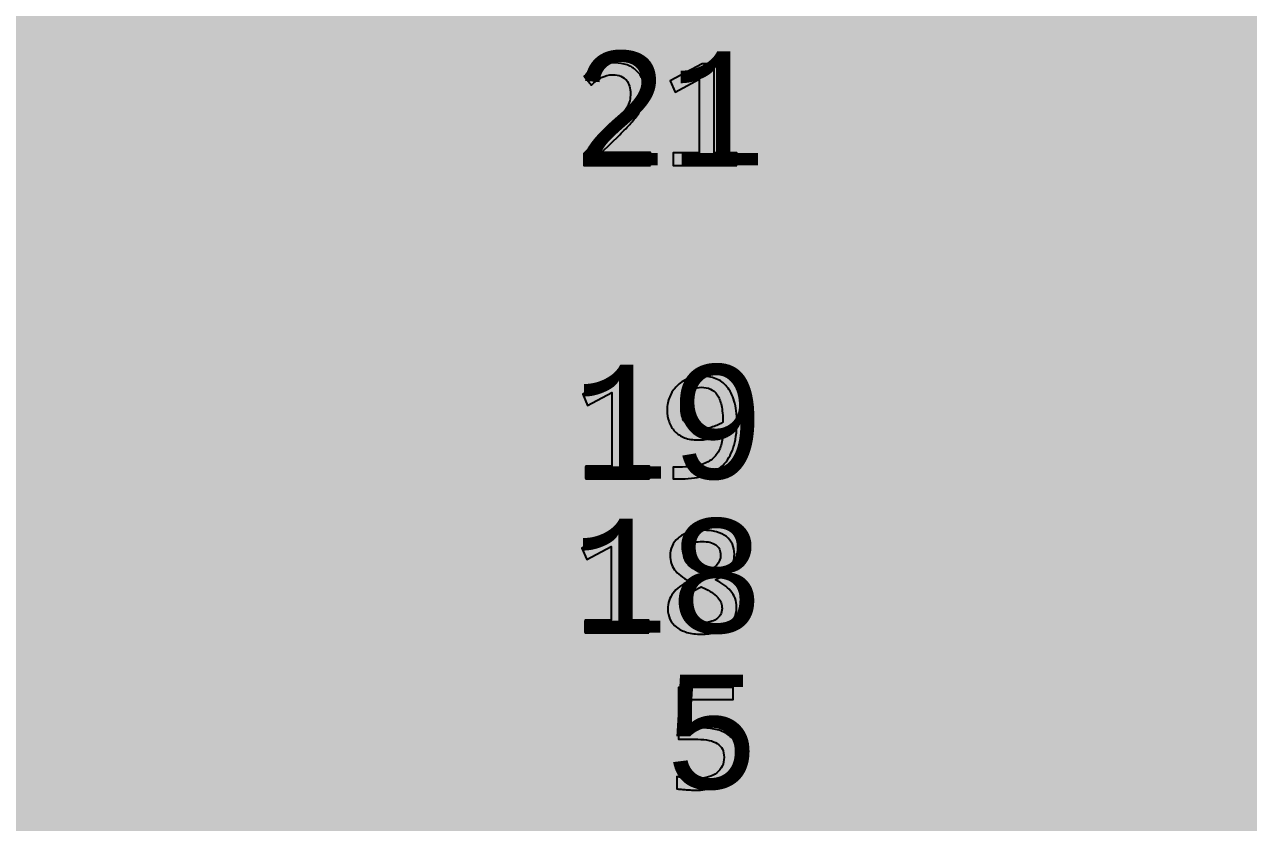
# Model space of a CAD drawing. Extents: x -322 to -166, y -2 to 94.
# Drawn here: x -284.63 to -264.79, y 23.54 to 36.48 of the extents above; entities that cross this region are included whole.
import ezdxf

# ---------------------------------------------------------------- set-up
doc = ezdxf.new("R2010")
doc.units = 0
doc.header["$MEASUREMENT"] = 0
doc.layers.add('MASK', color=7, linetype='CONTINUOUS')
doc.styles.add('0', font='consola.ttf', dxfattribs={"height": 1})

msp = doc.modelspace()

# ---------------------------------------------------------------- hatches: boundary and pattern name
at = {"layer": 'MASK'}
h = msp.add_hatch(color=18, dxfattribs=at)
edge = h.paths.add_edge_path()
edge.add_spline(control_points=[(-279.9318, -1.4633), (-279.9318, -1.4633), (-250.5297, -1.4633), (-250.5297, -1.4633), (-249.7335, -1.4628), (-248.9702, -1.146), (-248.4076, -0.5827), (-247.845, -0.0194), (-247.5292, 0.7405), (-247.5297, 1.5367), (-247.5297, 1.5367), (-247.5297, 90.5367), (-247.5297, 90.5367), (-247.5302, 91.3329), (-247.847, 92.0962), (-248.4103, 92.6588), (-248.9736, 93.2214), (-249.7335, 93.5372), (-250.5297, 93.5367), (-250.5297, 93.5367), (-318.7297, 93.5367), (-318.7297, 93.5367), (-319.5259, 93.5362), (-320.2892, 93.2194), (-320.8518, 92.6561), (-321.4144, 92.0928), (-321.7302, 91.3329), (-321.7297, 90.5367), (-321.7297, 90.5367), (-321.7297, 1.5367), (-321.7297, 1.5367), (-321.7292, 0.7405), (-321.4124, -0.0228), (-320.8491, -0.5854), (-320.2858, -1.148), (-319.5259, -1.4638), (-318.7297, -1.4633), (-318.7297, -1.4633), (-279.9318, -1.4633), (-279.9318, -1.4633)], knot_values=[0, 0, 0, 0, 0.0769231, 0.0769231, 0.0769231, 0.1538462, 0.1538462, 0.1538462, 0.2307692, 0.2307692, 0.2307692, 0.3076923, 0.3076923, 0.3076923, 0.3846154, 0.3846154, 0.3846154, 0.4615385, 0.4615385, 0.4615385, 0.5384615, 0.5384615, 0.5384615, 0.6153846, 0.6153846, 0.6153846, 0.6923077, 0.6923077, 0.6923077, 0.7692308, 0.7692308, 0.7692308, 0.8461538, 0.8461538, 0.8461538, 0.9230769, 0.9230769, 0.9230769, 1, 1, 1, 1], degree=3, periodic=1)
h = msp.add_hatch(color=18, dxfattribs=at)
edge = h.paths.add_edge_path()
edge.add_spline(control_points=[(-274.4815, 34.1905), (-274.4815, 34.1905), (-275.5606, 34.1905), (-275.5606, 34.1905), (-275.5606, 34.1905), (-275.5606, 34.3862), (-275.5606, 34.3862), (-275.5606, 34.3862), (-275.1371, 34.8076), (-275.1371, 34.8076), (-275.0677, 34.8765), (-275.0116, 34.9356), (-274.9679, 34.9857), (-274.9247, 35.0363), (-274.8908, 35.0821), (-274.8664, 35.1232), (-274.8425, 35.1647), (-274.8262, 35.2037), (-274.8176, 35.2405), (-274.8095, 35.2774), (-274.8052, 35.3172), (-274.8052, 35.36), (-274.8052, 35.4003), (-274.8108, 35.4384), (-274.8215, 35.4748), (-274.8326, 35.5112), (-274.8493, 35.5433), (-274.8716, 35.5711), (-274.8943, 35.5985), (-274.9234, 35.6204), (-274.9594, 35.6362), (-274.9953, 35.6521), (-275.0386, 35.6602), (-275.0887, 35.6602), (-275.1581, 35.6602), (-275.2214, 35.6448), (-275.2784, 35.6135), (-275.3349, 35.5827), (-275.3872, 35.5424), (-275.4351, 35.4932), (-275.4351, 35.4932), (-275.5555, 35.6375), (-275.5555, 35.6375), (-275.4934, 35.7026), (-275.4223, 35.7548), (-275.3413, 35.7938), (-275.2608, 35.8332), (-275.1666, 35.8529), (-275.0596, 35.8529), (-274.9868, 35.8529), (-274.9204, 35.8422), (-274.8609, 35.8204), (-274.8009, 35.7985), (-274.7491, 35.7673), (-274.7054, 35.7261), (-274.6622, 35.685), (-274.6283, 35.6349), (-274.6048, 35.5754), (-274.5808, 35.5163), (-274.5688, 35.4495), (-274.5688, 35.375), (-274.5688, 35.312), (-274.5774, 35.2538), (-274.5941, 35.2003), (-274.6108, 35.1467), (-274.636, 35.0936), (-274.6699, 35.0405), (-274.7037, 34.9874), (-274.7465, 34.9322), (-274.7979, 34.8752), (-274.8493, 34.8187), (-274.9101, 34.7562), (-274.9803, 34.6885), (-274.9803, 34.6885), (-275.278, 34.3986), (-275.278, 34.3986), (-275.278, 34.3986), (-274.4815, 34.3986), (-274.4815, 34.3986), (-274.4815, 34.3986), (-274.4815, 34.1905), (-274.4815, 34.1905)], knot_values=[0, 0, 0, 0, 0.037037, 0.037037, 0.037037, 0.0740741, 0.0740741, 0.0740741, 0.1111111, 0.1111111, 0.1111111, 0.1481481, 0.1481481, 0.1481481, 0.1851852, 0.1851852, 0.1851852, 0.2222222, 0.2222222, 0.2222222, 0.2592593, 0.2592593, 0.2592593, 0.2962963, 0.2962963, 0.2962963, 0.3333333, 0.3333333, 0.3333333, 0.3703704, 0.3703704, 0.3703704, 0.4074074, 0.4074074, 0.4074074, 0.4444444, 0.4444444, 0.4444444, 0.4814815, 0.4814815, 0.4814815, 0.5185185, 0.5185185, 0.5185185, 0.5555556, 0.5555556, 0.5555556, 0.5925926, 0.5925926, 0.5925926, 0.6296296, 0.6296296, 0.6296296, 0.6666667, 0.6666667, 0.6666667, 0.7037037, 0.7037037, 0.7037037, 0.7407407, 0.7407407, 0.7407407, 0.7777778, 0.7777778, 0.7777778, 0.8148148, 0.8148148, 0.8148148, 0.8518519, 0.8518519, 0.8518519, 0.8888889, 0.8888889, 0.8888889, 0.9259259, 0.9259259, 0.9259259, 0.962963, 0.962963, 0.962963, 1, 1, 1, 1], degree=3, periodic=1)
h = msp.add_hatch(color=18, dxfattribs=at)
edge = h.paths.add_edge_path()
edge.add_spline(control_points=[(-273.0816, 34.1905), (-273.0816, 34.1905), (-274.1119, 34.1905), (-274.1119, 34.1905), (-274.1119, 34.1905), (-274.1119, 34.3935), (-274.1119, 34.3935), (-274.1119, 34.3935), (-273.6906, 34.3935), (-273.6906, 34.3935), (-273.6906, 34.3935), (-273.6906, 35.5908), (-273.6906, 35.5908), (-273.6906, 35.5908), (-274.0832, 35.3776), (-274.0832, 35.3776), (-274.0832, 35.3776), (-274.1633, 35.5626), (-274.1633, 35.5626), (-274.1633, 35.5626), (-273.6417, 35.8375), (-273.6417, 35.8375), (-273.6417, 35.8375), (-273.449, 35.8375), (-273.449, 35.8375), (-273.449, 35.8375), (-273.449, 34.3935), (-273.449, 34.3935), (-273.449, 34.3935), (-273.0816, 34.3935), (-273.0816, 34.3935), (-273.0816, 34.3935), (-273.0816, 34.1905), (-273.0816, 34.1905)], knot_values=[0, 0, 0, 0, 0.0909091, 0.0909091, 0.0909091, 0.1818182, 0.1818182, 0.1818182, 0.2727273, 0.2727273, 0.2727273, 0.3636364, 0.3636364, 0.3636364, 0.4545455, 0.4545455, 0.4545455, 0.5454545, 0.5454545, 0.5454545, 0.6363636, 0.6363636, 0.6363636, 0.7272727, 0.7272727, 0.7272727, 0.8181818, 0.8181818, 0.8181818, 0.9090909, 0.9090909, 0.9090909, 1, 1, 1, 1], degree=3, periodic=1)
h = msp.add_hatch(color=18, dxfattribs=at)
edge = h.paths.add_edge_path()
edge.add_spline(control_points=[(-274.4988, 29.1105), (-274.4988, 29.1105), (-275.5291, 29.1105), (-275.5291, 29.1105), (-275.5291, 29.1105), (-275.5291, 29.3135), (-275.5291, 29.3135), (-275.5291, 29.3135), (-275.1078, 29.3135), (-275.1078, 29.3135), (-275.1078, 29.3135), (-275.1078, 30.5108), (-275.1078, 30.5108), (-275.1078, 30.5108), (-275.5004, 30.2976), (-275.5004, 30.2976), (-275.5004, 30.2976), (-275.5805, 30.4826), (-275.5805, 30.4826), (-275.5805, 30.4826), (-275.0589, 30.7575), (-275.0589, 30.7575), (-275.0589, 30.7575), (-274.8662, 30.7575), (-274.8662, 30.7575), (-274.8662, 30.7575), (-274.8662, 29.3135), (-274.8662, 29.3135), (-274.8662, 29.3135), (-274.4988, 29.3135), (-274.4988, 29.3135), (-274.4988, 29.3135), (-274.4988, 29.1105), (-274.4988, 29.1105)], knot_values=[0, 0, 0, 0, 0.0909091, 0.0909091, 0.0909091, 0.1818182, 0.1818182, 0.1818182, 0.2727273, 0.2727273, 0.2727273, 0.3636364, 0.3636364, 0.3636364, 0.4545455, 0.4545455, 0.4545455, 0.5454545, 0.5454545, 0.5454545, 0.6363636, 0.6363636, 0.6363636, 0.7272727, 0.7272727, 0.7272727, 0.8181818, 0.8181818, 0.8181818, 0.9090909, 0.9090909, 0.9090909, 1, 1, 1, 1], degree=3, periodic=1)
h = msp.add_hatch(color=18, dxfattribs=at)
edge = h.paths.add_edge_path()
edge.add_spline(control_points=[(-273.081, 30.0226), (-273.081, 29.8629), (-273.1002, 29.7254), (-273.1388, 29.6107), (-273.1773, 29.4955), (-273.2343, 29.4008), (-273.3092, 29.3268), (-273.3846, 29.2531), (-273.4779, 29.1983), (-273.5893, 29.1632), (-273.7006, 29.1281), (-273.8291, 29.1105), (-273.9747, 29.1105), (-273.9747, 29.1105), (-274.1113, 29.1105), (-274.1113, 29.1105), (-274.1113, 29.1105), (-274.1113, 29.3006), (-274.1113, 29.3006), (-274.1113, 29.3006), (-273.9597, 29.3006), (-273.9597, 29.3006), (-273.8518, 29.3006), (-273.7584, 29.3113), (-273.6796, 29.3332), (-273.6013, 29.355), (-273.5357, 29.3871), (-273.4835, 29.4295), (-273.4313, 29.4715), (-273.391, 29.5229), (-273.3636, 29.5837), (-273.3358, 29.6445), (-273.3186, 29.7139), (-273.3122, 29.7914), (-273.3122, 29.7914), (-273.3071, 29.8428), (-273.3071, 29.8428), (-273.3597, 29.8119), (-273.4206, 29.7871), (-273.4891, 29.7683), (-273.5576, 29.7494), (-273.6321, 29.74), (-273.7122, 29.74), (-273.7948, 29.74), (-273.8676, 29.752), (-273.9306, 29.7764), (-273.9931, 29.8008), (-274.0453, 29.8346), (-274.0869, 29.8779), (-274.128, 29.9216), (-274.1593, 29.9734), (-274.1802, 30.0329), (-274.2012, 30.0929), (-274.2115, 30.158), (-274.2115, 30.2282), (-274.2115, 30.3044), (-274.1978, 30.3755), (-274.17, 30.4414), (-274.1426, 30.5078), (-274.1036, 30.5652), (-274.0539, 30.614), (-274.0042, 30.6633), (-273.9447, 30.7018), (-273.8753, 30.7301), (-273.806, 30.7588), (-273.7293, 30.7729), (-273.6454, 30.7729), (-273.5644, 30.7729), (-273.4895, 30.7596), (-273.4206, 30.7326), (-273.3512, 30.7061), (-273.2917, 30.6628), (-273.2416, 30.6029), (-273.1914, 30.5429), (-273.1521, 30.4654), (-273.1238, 30.3704), (-273.0951, 30.2749), (-273.081, 30.1588), (-273.081, 30.0226)], knot_values=[0, 0, 0, 0, 0.0384615, 0.0384615, 0.0384615, 0.0769231, 0.0769231, 0.0769231, 0.1153846, 0.1153846, 0.1153846, 0.1538462, 0.1538462, 0.1538462, 0.1923077, 0.1923077, 0.1923077, 0.2307692, 0.2307692, 0.2307692, 0.2692308, 0.2692308, 0.2692308, 0.3076923, 0.3076923, 0.3076923, 0.3461538, 0.3461538, 0.3461538, 0.3846154, 0.3846154, 0.3846154, 0.4230769, 0.4230769, 0.4230769, 0.4615385, 0.4615385, 0.4615385, 0.5, 0.5, 0.5, 0.5384615, 0.5384615, 0.5384615, 0.5769231, 0.5769231, 0.5769231, 0.6153846, 0.6153846, 0.6153846, 0.6538462, 0.6538462, 0.6538462, 0.6923077, 0.6923077, 0.6923077, 0.7307692, 0.7307692, 0.7307692, 0.7692308, 0.7692308, 0.7692308, 0.8076923, 0.8076923, 0.8076923, 0.8461538, 0.8461538, 0.8461538, 0.8846154, 0.8846154, 0.8846154, 0.9230769, 0.9230769, 0.9230769, 0.9615385, 0.9615385, 0.9615385, 1, 1, 1, 1], degree=3, periodic=1)
h = msp.add_hatch(color=18, dxfattribs=at)
edge = h.paths.add_edge_path()
edge.add_spline(control_points=[(-273.6561, 30.593), (-273.7032, 30.593), (-273.7464, 30.5853), (-273.7863, 30.5699), (-273.8261, 30.5545), (-273.8603, 30.5318), (-273.8895, 30.5023), (-273.9182, 30.4723), (-273.9409, 30.4359), (-273.9576, 30.3926), (-273.9743, 30.349), (-273.9828, 30.2993), (-273.9828, 30.2432), (-273.9828, 30.1922), (-273.9768, 30.1468), (-273.9644, 30.1066), (-273.9524, 30.0663), (-273.9336, 30.0325), (-273.9079, 30.0042), (-273.8826, 29.9764), (-273.8496, 29.955), (-273.8094, 29.94), (-273.7691, 29.925), (-273.7216, 29.9173), (-273.6664, 29.9173), (-273.6351, 29.9173), (-273.6034, 29.9203), (-273.57, 29.9263), (-273.537, 29.9319), (-273.5049, 29.94), (-273.4737, 29.9498), (-273.442, 29.9601), (-273.412, 29.9717), (-273.3837, 29.985), (-273.355, 29.9987), (-273.3298, 30.0128), (-273.3071, 30.0278), (-273.3071, 30.1357), (-273.3152, 30.2256), (-273.3311, 30.298), (-273.3469, 30.3699), (-273.37, 30.4282), (-273.4, 30.4723), (-273.43, 30.516), (-273.4668, 30.5472), (-273.5101, 30.5656), (-273.5529, 30.5841), (-273.6017, 30.593), (-273.6561, 30.593)], knot_values=[0, 0, 0, 0, 0.0625, 0.0625, 0.0625, 0.125, 0.125, 0.125, 0.1875, 0.1875, 0.1875, 0.25, 0.25, 0.25, 0.3125, 0.3125, 0.3125, 0.375, 0.375, 0.375, 0.4375, 0.4375, 0.4375, 0.5, 0.5, 0.5, 0.5625, 0.5625, 0.5625, 0.625, 0.625, 0.625, 0.6875, 0.6875, 0.6875, 0.75, 0.75, 0.75, 0.8125, 0.8125, 0.8125, 0.875, 0.875, 0.875, 0.9375, 0.9375, 0.9375, 1, 1, 1, 1], degree=3, periodic=1)
h = msp.add_hatch(color=18, dxfattribs=at)
edge = h.paths.add_edge_path()
edge.add_spline(control_points=[(-274.5104, 26.6133), (-274.5104, 26.6133), (-275.5407, 26.6133), (-275.5407, 26.6133), (-275.5407, 26.6133), (-275.5407, 26.8163), (-275.5407, 26.8163), (-275.5407, 26.8163), (-275.1194, 26.8163), (-275.1194, 26.8163), (-275.1194, 26.8163), (-275.1194, 28.0136), (-275.1194, 28.0136), (-275.1194, 28.0136), (-275.512, 27.8004), (-275.512, 27.8004), (-275.512, 27.8004), (-275.5921, 27.9854), (-275.5921, 27.9854), (-275.5921, 27.9854), (-275.0705, 28.2603), (-275.0705, 28.2603), (-275.0705, 28.2603), (-274.8778, 28.2603), (-274.8778, 28.2603), (-274.8778, 28.2603), (-274.8778, 26.8163), (-274.8778, 26.8163), (-274.8778, 26.8163), (-274.5104, 26.8163), (-274.5104, 26.8163), (-274.5104, 26.8163), (-274.5104, 26.6133), (-274.5104, 26.6133)], knot_values=[0, 0, 0, 0, 0.0909091, 0.0909091, 0.0909091, 0.1818182, 0.1818182, 0.1818182, 0.2727273, 0.2727273, 0.2727273, 0.3636364, 0.3636364, 0.3636364, 0.4545455, 0.4545455, 0.4545455, 0.5454545, 0.5454545, 0.5454545, 0.6363636, 0.6363636, 0.6363636, 0.7272727, 0.7272727, 0.7272727, 0.8181818, 0.8181818, 0.8181818, 0.9090909, 0.9090909, 0.9090909, 1, 1, 1, 1], degree=3, periodic=1)
h = msp.add_hatch(color=18, dxfattribs=at)
edge = h.paths.add_edge_path()
edge.add_spline(control_points=[(-273.0849, 27.0244), (-273.0849, 26.955), (-273.099, 26.8934), (-273.1277, 26.8394), (-273.1559, 26.7854), (-273.1958, 26.7401), (-273.2467, 26.7032), (-273.2977, 26.6664), (-273.3581, 26.6381), (-273.4274, 26.6189), (-273.4968, 26.5996), (-273.5718, 26.5902), (-273.6531, 26.5902), (-273.7426, 26.5902), (-273.8214, 26.6), (-273.8895, 26.6202), (-273.9576, 26.6403), (-274.0145, 26.6685), (-274.0608, 26.7045), (-274.1066, 26.7405), (-274.1413, 26.7829), (-274.1649, 26.8326), (-274.1884, 26.8818), (-274.2, 26.9362), (-274.2, 26.9957), (-274.2, 27.0959), (-274.1717, 27.1824), (-274.1156, 27.2552), (-274.0595, 27.328), (-273.973, 27.3944), (-273.8557, 27.4535), (-273.9627, 27.5079), (-274.0407, 27.5687), (-274.0899, 27.6351), (-274.1392, 27.7014), (-274.164, 27.7781), (-274.164, 27.8642), (-274.164, 27.9168), (-274.1533, 27.9678), (-274.1315, 28.017), (-274.1096, 28.0667), (-274.0771, 28.1104), (-274.033, 28.1489), (-273.9893, 28.1875), (-273.934, 28.2183), (-273.8681, 28.241), (-273.8021, 28.2641), (-273.7242, 28.2757), (-273.6347, 28.2757), (-273.5503, 28.2757), (-273.4763, 28.2667), (-273.4125, 28.2487), (-273.3482, 28.2307), (-273.2947, 28.205), (-273.251, 28.1716), (-273.2078, 28.1382), (-273.1752, 28.0976), (-273.1534, 28.05), (-273.1315, 28.0021), (-273.1208, 27.949), (-273.1208, 27.8903), (-273.1208, 27.7952), (-273.1474, 27.7139), (-273.2005, 27.6471), (-273.2536, 27.5803), (-273.3289, 27.5216), (-273.4266, 27.4715), (-273.3782, 27.4471), (-273.3332, 27.4201), (-273.2917, 27.391), (-273.2497, 27.3619), (-273.2133, 27.3289), (-273.1825, 27.2929), (-273.1517, 27.2569), (-273.1277, 27.2171), (-273.1105, 27.1726), (-273.0934, 27.128), (-273.0849, 27.0788), (-273.0849, 27.0244)], knot_values=[0, 0, 0, 0, 0.0384615, 0.0384615, 0.0384615, 0.0769231, 0.0769231, 0.0769231, 0.1153846, 0.1153846, 0.1153846, 0.1538462, 0.1538462, 0.1538462, 0.1923077, 0.1923077, 0.1923077, 0.2307692, 0.2307692, 0.2307692, 0.2692308, 0.2692308, 0.2692308, 0.3076923, 0.3076923, 0.3076923, 0.3461538, 0.3461538, 0.3461538, 0.3846154, 0.3846154, 0.3846154, 0.4230769, 0.4230769, 0.4230769, 0.4615385, 0.4615385, 0.4615385, 0.5, 0.5, 0.5, 0.5384615, 0.5384615, 0.5384615, 0.5769231, 0.5769231, 0.5769231, 0.6153846, 0.6153846, 0.6153846, 0.6538462, 0.6538462, 0.6538462, 0.6923077, 0.6923077, 0.6923077, 0.7307692, 0.7307692, 0.7307692, 0.7692308, 0.7692308, 0.7692308, 0.8076923, 0.8076923, 0.8076923, 0.8461538, 0.8461538, 0.8461538, 0.8846154, 0.8846154, 0.8846154, 0.9230769, 0.9230769, 0.9230769, 0.9615385, 0.9615385, 0.9615385, 1, 1, 1, 1], degree=3, periodic=1)
h = msp.add_hatch(color=18, dxfattribs=at)
edge = h.paths.add_edge_path()
edge.add_spline(control_points=[(-273.3444, 27.8736), (-273.3444, 27.9477), (-273.3705, 28.0029), (-273.4227, 28.0389), (-273.475, 28.0753), (-273.5486, 28.0933), (-273.6428, 28.0933), (-273.7366, 28.0933), (-273.8099, 28.0753), (-273.8621, 28.0397), (-273.9143, 28.0038), (-273.9405, 27.9502), (-273.9405, 27.8783), (-273.9405, 27.8458), (-273.934, 27.8154), (-273.9216, 27.7879), (-273.9092, 27.7601), (-273.8895, 27.7344), (-273.8634, 27.71), (-273.8368, 27.6856), (-273.8043, 27.6616), (-273.7649, 27.6381), (-273.7255, 27.6149), (-273.6788, 27.591), (-273.6244, 27.5665), (-273.5298, 27.6111), (-273.4596, 27.6573), (-273.4133, 27.7053), (-273.3675, 27.7537), (-273.3444, 27.8098), (-273.3444, 27.8736)], knot_values=[0, 0, 0, 0, 0.1, 0.1, 0.1, 0.2, 0.2, 0.2, 0.3, 0.3, 0.3, 0.4, 0.4, 0.4, 0.5, 0.5, 0.5, 0.6, 0.6, 0.6, 0.7, 0.7, 0.7, 0.8, 0.8, 0.8, 0.9, 0.9, 0.9, 1, 1, 1, 1], degree=3, periodic=1)
h = msp.add_hatch(color=18, dxfattribs=at)
edge = h.paths.add_edge_path()
edge.add_spline(control_points=[(-273.3212, 27.0086), (-273.3212, 27.0394), (-273.3264, 27.0698), (-273.3362, 27.0989), (-273.3465, 27.128), (-273.3645, 27.1572), (-273.3902, 27.1854), (-273.4163, 27.2137), (-273.451, 27.2424), (-273.4942, 27.2706), (-273.5379, 27.2989), (-273.5932, 27.3284), (-273.66, 27.3584), (-273.7169, 27.331), (-273.7649, 27.3036), (-273.8034, 27.2762), (-273.8424, 27.2492), (-273.8741, 27.2214), (-273.8976, 27.1936), (-273.9216, 27.1657), (-273.9383, 27.1366), (-273.9486, 27.1066), (-273.9585, 27.0762), (-273.9636, 27.0445), (-273.9636, 27.0111), (-273.9636, 26.9734), (-273.9555, 26.94), (-273.9392, 26.9114), (-273.9229, 26.8827), (-273.9006, 26.8582), (-273.8719, 26.8381), (-273.8437, 26.818), (-273.8099, 26.803), (-273.7705, 26.7927), (-273.7311, 26.7829), (-273.6882, 26.7777), (-273.6424, 26.7777), (-273.5979, 26.7777), (-273.5563, 26.7825), (-273.5169, 26.7914), (-273.4775, 26.8009), (-273.4437, 26.8146), (-273.4146, 26.8334), (-273.3859, 26.8523), (-273.3632, 26.8762), (-273.3465, 26.9049), (-273.3298, 26.934), (-273.3212, 26.9683), (-273.3212, 27.0086)], knot_values=[0, 0, 0, 0, 0.0625, 0.0625, 0.0625, 0.125, 0.125, 0.125, 0.1875, 0.1875, 0.1875, 0.25, 0.25, 0.25, 0.3125, 0.3125, 0.3125, 0.375, 0.375, 0.375, 0.4375, 0.4375, 0.4375, 0.5, 0.5, 0.5, 0.5625, 0.5625, 0.5625, 0.625, 0.625, 0.625, 0.6875, 0.6875, 0.6875, 0.75, 0.75, 0.75, 0.8125, 0.8125, 0.8125, 0.875, 0.875, 0.875, 0.9375, 0.9375, 0.9375, 1, 1, 1, 1], degree=3, periodic=1)
h = msp.add_hatch(color=18, dxfattribs=at)
edge = h.paths.add_edge_path()
edge.add_spline(control_points=[(-273.0542, 24.6092), (-273.0542, 24.5278), (-273.0717, 24.4537), (-273.1068, 24.3869), (-273.142, 24.3197), (-273.1903, 24.2623), (-273.2516, 24.2139), (-273.3132, 24.166), (-273.3856, 24.1283), (-273.4691, 24.1017), (-273.5531, 24.0748), (-273.643, 24.0615), (-273.7402, 24.0615), (-273.7646, 24.0615), (-273.7907, 24.0623), (-273.8186, 24.0636), (-273.8464, 24.0649), (-273.8742, 24.0666), (-273.9021, 24.0688), (-273.9295, 24.0709), (-273.9565, 24.073), (-273.983, 24.0756), (-274.0091, 24.0782), (-274.0327, 24.0812), (-274.0537, 24.0846), (-274.0537, 24.0846), (-274.0537, 24.2824), (-274.0537, 24.2824), (-274.0083, 24.2717), (-273.9569, 24.264), (-273.8986, 24.2589), (-273.8404, 24.2542), (-273.7817, 24.2516), (-273.7222, 24.2516), (-273.6554, 24.2516), (-273.595, 24.2597), (-273.5415, 24.2756), (-273.488, 24.2914), (-273.4426, 24.3141), (-273.4049, 24.3437), (-273.3672, 24.3737), (-273.3381, 24.4096), (-273.318, 24.4516), (-273.2978, 24.494), (-273.288, 24.5415), (-273.288, 24.5942), (-273.288, 24.6961), (-273.3248, 24.7702), (-273.398, 24.8165), (-273.4713, 24.8631), (-273.5766, 24.8863), (-273.7136, 24.8863), (-273.7136, 24.8863), (-274.0254, 24.8863), (-274.0254, 24.8863), (-274.0254, 24.8863), (-274.0254, 25.7239), (-274.0254, 25.7239), (-274.0254, 25.7239), (-273.1415, 25.7239), (-273.1415, 25.7239), (-273.1415, 25.7239), (-273.1415, 25.5337), (-273.1415, 25.5337), (-273.1415, 25.5337), (-273.8198, 25.5337), (-273.8198, 25.5337), (-273.8198, 25.5337), (-273.8198, 25.0738), (-273.8198, 25.0738), (-273.8198, 25.0738), (-273.6768, 25.0738), (-273.6768, 25.0738), (-273.598, 25.0738), (-273.5214, 25.0665), (-273.4469, 25.0524), (-273.3723, 25.0383), (-273.3064, 25.0134), (-273.2482, 24.9779), (-273.1899, 24.9424), (-273.1432, 24.8944), (-273.1077, 24.8344), (-273.0722, 24.7745), (-273.0542, 24.6995), (-273.0542, 24.6092)], knot_values=[0, 0, 0, 0, 0.0357143, 0.0357143, 0.0357143, 0.0714286, 0.0714286, 0.0714286, 0.1071429, 0.1071429, 0.1071429, 0.1428571, 0.1428571, 0.1428571, 0.1785714, 0.1785714, 0.1785714, 0.2142857, 0.2142857, 0.2142857, 0.25, 0.25, 0.25, 0.2857143, 0.2857143, 0.2857143, 0.3214286, 0.3214286, 0.3214286, 0.3571429, 0.3571429, 0.3571429, 0.3928571, 0.3928571, 0.3928571, 0.4285714, 0.4285714, 0.4285714, 0.4642857, 0.4642857, 0.4642857, 0.5, 0.5, 0.5, 0.5357143, 0.5357143, 0.5357143, 0.5714286, 0.5714286, 0.5714286, 0.6071429, 0.6071429, 0.6071429, 0.6428571, 0.6428571, 0.6428571, 0.6785714, 0.6785714, 0.6785714, 0.7142857, 0.7142857, 0.7142857, 0.75, 0.75, 0.75, 0.7857143, 0.7857143, 0.7857143, 0.8214286, 0.8214286, 0.8214286, 0.8571429, 0.8571429, 0.8571429, 0.8928571, 0.8928571, 0.8928571, 0.9285714, 0.9285714, 0.9285714, 0.9642857, 0.9642857, 0.9642857, 1, 1, 1, 1], degree=3, periodic=1)

# ---------------------------------------------------------------- linework, layer by layer
for points, knots in [([(-279.9318, -1.4633), (-279.9318, -1.4633), (-250.5297, -1.4633), (-250.5297, -1.4633), (-249.7335, -1.4628), (-248.9702, -1.146), (-248.4076, -0.5827), (-247.845, -0.0194), (-247.5292, 0.7405), (-247.5297, 1.5367), (-247.5297, 1.5367), (-247.5297, 90.5367), (-247.5297, 90.5367), (-247.5302, 91.3329), (-247.847, 92.0962), (-248.4103, 92.6588), (-248.9736, 93.2214), (-249.7335, 93.5372), (-250.5297, 93.5367), (-250.5297, 93.5367), (-318.7297, 93.5367), (-318.7297, 93.5367), (-319.5259, 93.5362), (-320.2892, 93.2194), (-320.8518, 92.6561), (-321.4144, 92.0928), (-321.7302, 91.3329), (-321.7297, 90.5367), (-321.7297, 90.5367), (-321.7297, 1.5367), (-321.7297, 1.5367), (-321.7292, 0.7405), (-321.4124, -0.0228), (-320.8491, -0.5854), (-320.2858, -1.148), (-319.5259, -1.4638), (-318.7297, -1.4633), (-318.7297, -1.4633), (-279.9318, -1.4633), (-279.9318, -1.4633)], [0, 0, 0, 0, 0.0769231, 0.0769231, 0.0769231, 0.1538462, 0.1538462, 0.1538462, 0.2307692, 0.2307692, 0.2307692, 0.3076923, 0.3076923, 0.3076923, 0.3846154, 0.3846154, 0.3846154, 0.4615385, 0.4615385, 0.4615385, 0.5384615, 0.5384615, 0.5384615, 0.6153846, 0.6153846, 0.6153846, 0.6923077, 0.6923077, 0.6923077, 0.7692308, 0.7692308, 0.7692308, 0.8461538, 0.8461538, 0.8461538, 0.9230769, 0.9230769, 0.9230769, 1, 1, 1, 1]), ([(-274.4815, 34.1905), (-274.4815, 34.1905), (-275.5606, 34.1905), (-275.5606, 34.1905), (-275.5606, 34.1905), (-275.5606, 34.3862), (-275.5606, 34.3862), (-275.5606, 34.3862), (-275.1371, 34.8076), (-275.1371, 34.8076), (-275.0677, 34.8765), (-275.0116, 34.9356), (-274.9679, 34.9857), (-274.9247, 35.0363), (-274.8908, 35.0821), (-274.8664, 35.1232), (-274.8425, 35.1647), (-274.8262, 35.2037), (-274.8176, 35.2405), (-274.8095, 35.2774), (-274.8052, 35.3172), (-274.8052, 35.36), (-274.8052, 35.4003), (-274.8108, 35.4384), (-274.8215, 35.4748), (-274.8326, 35.5112), (-274.8493, 35.5433), (-274.8716, 35.5711), (-274.8943, 35.5985), (-274.9234, 35.6204), (-274.9594, 35.6362), (-274.9953, 35.6521), (-275.0386, 35.6602), (-275.0887, 35.6602), (-275.1581, 35.6602), (-275.2214, 35.6448), (-275.2784, 35.6135), (-275.3349, 35.5827), (-275.3872, 35.5424), (-275.4351, 35.4932), (-275.4351, 35.4932), (-275.5555, 35.6375), (-275.5555, 35.6375), (-275.4934, 35.7026), (-275.4223, 35.7548), (-275.3413, 35.7938), (-275.2608, 35.8332), (-275.1666, 35.8529), (-275.0596, 35.8529), (-274.9868, 35.8529), (-274.9204, 35.8422), (-274.8609, 35.8204), (-274.8009, 35.7985), (-274.7491, 35.7673), (-274.7054, 35.7261), (-274.6622, 35.685), (-274.6283, 35.6349), (-274.6048, 35.5754), (-274.5808, 35.5163), (-274.5688, 35.4495), (-274.5688, 35.375), (-274.5688, 35.312), (-274.5774, 35.2538), (-274.5941, 35.2003), (-274.6108, 35.1467), (-274.636, 35.0936), (-274.6699, 35.0405), (-274.7037, 34.9874), (-274.7465, 34.9322), (-274.7979, 34.8752), (-274.8493, 34.8187), (-274.9101, 34.7562), (-274.9803, 34.6885), (-274.9803, 34.6885), (-275.278, 34.3986), (-275.278, 34.3986), (-275.278, 34.3986), (-274.4815, 34.3986), (-274.4815, 34.3986), (-274.4815, 34.3986), (-274.4815, 34.1905), (-274.4815, 34.1905)], [0, 0, 0, 0, 0.037037, 0.037037, 0.037037, 0.0740741, 0.0740741, 0.0740741, 0.1111111, 0.1111111, 0.1111111, 0.1481481, 0.1481481, 0.1481481, 0.1851852, 0.1851852, 0.1851852, 0.2222222, 0.2222222, 0.2222222, 0.2592593, 0.2592593, 0.2592593, 0.2962963, 0.2962963, 0.2962963, 0.3333333, 0.3333333, 0.3333333, 0.3703704, 0.3703704, 0.3703704, 0.4074074, 0.4074074, 0.4074074, 0.4444444, 0.4444444, 0.4444444, 0.4814815, 0.4814815, 0.4814815, 0.5185185, 0.5185185, 0.5185185, 0.5555556, 0.5555556, 0.5555556, 0.5925926, 0.5925926, 0.5925926, 0.6296296, 0.6296296, 0.6296296, 0.6666667, 0.6666667, 0.6666667, 0.7037037, 0.7037037, 0.7037037, 0.7407407, 0.7407407, 0.7407407, 0.7777778, 0.7777778, 0.7777778, 0.8148148, 0.8148148, 0.8148148, 0.8518519, 0.8518519, 0.8518519, 0.8888889, 0.8888889, 0.8888889, 0.9259259, 0.9259259, 0.9259259, 0.962963, 0.962963, 0.962963, 1, 1, 1, 1]), ([(-273.0816, 34.1905), (-273.0816, 34.1905), (-274.1119, 34.1905), (-274.1119, 34.1905), (-274.1119, 34.1905), (-274.1119, 34.3935), (-274.1119, 34.3935), (-274.1119, 34.3935), (-273.6906, 34.3935), (-273.6906, 34.3935), (-273.6906, 34.3935), (-273.6906, 35.5908), (-273.6906, 35.5908), (-273.6906, 35.5908), (-274.0832, 35.3776), (-274.0832, 35.3776), (-274.0832, 35.3776), (-274.1633, 35.5626), (-274.1633, 35.5626), (-274.1633, 35.5626), (-273.6417, 35.8375), (-273.6417, 35.8375), (-273.6417, 35.8375), (-273.449, 35.8375), (-273.449, 35.8375), (-273.449, 35.8375), (-273.449, 34.3935), (-273.449, 34.3935), (-273.449, 34.3935), (-273.0816, 34.3935), (-273.0816, 34.3935), (-273.0816, 34.3935), (-273.0816, 34.1905), (-273.0816, 34.1905)], [0, 0, 0, 0, 0.0909091, 0.0909091, 0.0909091, 0.1818182, 0.1818182, 0.1818182, 0.2727273, 0.2727273, 0.2727273, 0.3636364, 0.3636364, 0.3636364, 0.4545455, 0.4545455, 0.4545455, 0.5454545, 0.5454545, 0.5454545, 0.6363636, 0.6363636, 0.6363636, 0.7272727, 0.7272727, 0.7272727, 0.8181818, 0.8181818, 0.8181818, 0.9090909, 0.9090909, 0.9090909, 1, 1, 1, 1]), ([(-274.4988, 29.1105), (-274.4988, 29.1105), (-275.5291, 29.1105), (-275.5291, 29.1105), (-275.5291, 29.1105), (-275.5291, 29.3135), (-275.5291, 29.3135), (-275.5291, 29.3135), (-275.1078, 29.3135), (-275.1078, 29.3135), (-275.1078, 29.3135), (-275.1078, 30.5108), (-275.1078, 30.5108), (-275.1078, 30.5108), (-275.5004, 30.2976), (-275.5004, 30.2976), (-275.5004, 30.2976), (-275.5805, 30.4826), (-275.5805, 30.4826), (-275.5805, 30.4826), (-275.0589, 30.7575), (-275.0589, 30.7575), (-275.0589, 30.7575), (-274.8662, 30.7575), (-274.8662, 30.7575), (-274.8662, 30.7575), (-274.8662, 29.3135), (-274.8662, 29.3135), (-274.8662, 29.3135), (-274.4988, 29.3135), (-274.4988, 29.3135), (-274.4988, 29.3135), (-274.4988, 29.1105), (-274.4988, 29.1105)], [0, 0, 0, 0, 0.0909091, 0.0909091, 0.0909091, 0.1818182, 0.1818182, 0.1818182, 0.2727273, 0.2727273, 0.2727273, 0.3636364, 0.3636364, 0.3636364, 0.4545455, 0.4545455, 0.4545455, 0.5454545, 0.5454545, 0.5454545, 0.6363636, 0.6363636, 0.6363636, 0.7272727, 0.7272727, 0.7272727, 0.8181818, 0.8181818, 0.8181818, 0.9090909, 0.9090909, 0.9090909, 1, 1, 1, 1]), ([(-273.081, 30.0226), (-273.081, 29.8629), (-273.1002, 29.7254), (-273.1388, 29.6107), (-273.1773, 29.4955), (-273.2343, 29.4008), (-273.3092, 29.3268), (-273.3846, 29.2531), (-273.4779, 29.1983), (-273.5893, 29.1632), (-273.7006, 29.1281), (-273.8291, 29.1105), (-273.9747, 29.1105), (-273.9747, 29.1105), (-274.1113, 29.1105), (-274.1113, 29.1105), (-274.1113, 29.1105), (-274.1113, 29.3006), (-274.1113, 29.3006), (-274.1113, 29.3006), (-273.9597, 29.3006), (-273.9597, 29.3006), (-273.8518, 29.3006), (-273.7584, 29.3113), (-273.6796, 29.3332), (-273.6013, 29.355), (-273.5357, 29.3871), (-273.4835, 29.4295), (-273.4313, 29.4715), (-273.391, 29.5229), (-273.3636, 29.5837), (-273.3358, 29.6445), (-273.3186, 29.7139), (-273.3122, 29.7914), (-273.3122, 29.7914), (-273.3071, 29.8428), (-273.3071, 29.8428), (-273.3597, 29.8119), (-273.4206, 29.7871), (-273.4891, 29.7683), (-273.5576, 29.7494), (-273.6321, 29.74), (-273.7122, 29.74), (-273.7948, 29.74), (-273.8676, 29.752), (-273.9306, 29.7764), (-273.9931, 29.8008), (-274.0453, 29.8346), (-274.0869, 29.8779), (-274.128, 29.9216), (-274.1593, 29.9734), (-274.1802, 30.0329), (-274.2012, 30.0929), (-274.2115, 30.158), (-274.2115, 30.2282), (-274.2115, 30.3044), (-274.1978, 30.3755), (-274.17, 30.4414), (-274.1426, 30.5078), (-274.1036, 30.5652), (-274.0539, 30.614), (-274.0042, 30.6633), (-273.9447, 30.7018), (-273.8753, 30.7301), (-273.806, 30.7588), (-273.7293, 30.7729), (-273.6454, 30.7729), (-273.5644, 30.7729), (-273.4895, 30.7596), (-273.4206, 30.7326), (-273.3512, 30.7061), (-273.2917, 30.6628), (-273.2416, 30.6029), (-273.1914, 30.5429), (-273.1521, 30.4654), (-273.1238, 30.3704), (-273.0951, 30.2749), (-273.081, 30.1588), (-273.081, 30.0226)], [0, 0, 0, 0, 0.0384615, 0.0384615, 0.0384615, 0.0769231, 0.0769231, 0.0769231, 0.1153846, 0.1153846, 0.1153846, 0.1538462, 0.1538462, 0.1538462, 0.1923077, 0.1923077, 0.1923077, 0.2307692, 0.2307692, 0.2307692, 0.2692308, 0.2692308, 0.2692308, 0.3076923, 0.3076923, 0.3076923, 0.3461538, 0.3461538, 0.3461538, 0.3846154, 0.3846154, 0.3846154, 0.4230769, 0.4230769, 0.4230769, 0.4615385, 0.4615385, 0.4615385, 0.5, 0.5, 0.5, 0.5384615, 0.5384615, 0.5384615, 0.5769231, 0.5769231, 0.5769231, 0.6153846, 0.6153846, 0.6153846, 0.6538462, 0.6538462, 0.6538462, 0.6923077, 0.6923077, 0.6923077, 0.7307692, 0.7307692, 0.7307692, 0.7692308, 0.7692308, 0.7692308, 0.8076923, 0.8076923, 0.8076923, 0.8461538, 0.8461538, 0.8461538, 0.8846154, 0.8846154, 0.8846154, 0.9230769, 0.9230769, 0.9230769, 0.9615385, 0.9615385, 0.9615385, 1, 1, 1, 1]), ([(-273.6561, 30.593), (-273.7032, 30.593), (-273.7464, 30.5853), (-273.7863, 30.5699), (-273.8261, 30.5545), (-273.8603, 30.5318), (-273.8895, 30.5023), (-273.9182, 30.4723), (-273.9409, 30.4359), (-273.9576, 30.3926), (-273.9743, 30.349), (-273.9828, 30.2993), (-273.9828, 30.2432), (-273.9828, 30.1922), (-273.9768, 30.1468), (-273.9644, 30.1066), (-273.9524, 30.0663), (-273.9336, 30.0325), (-273.9079, 30.0042), (-273.8826, 29.9764), (-273.8496, 29.955), (-273.8094, 29.94), (-273.7691, 29.925), (-273.7216, 29.9173), (-273.6664, 29.9173), (-273.6351, 29.9173), (-273.6034, 29.9203), (-273.57, 29.9263), (-273.537, 29.9319), (-273.5049, 29.94), (-273.4737, 29.9498), (-273.442, 29.9601), (-273.412, 29.9717), (-273.3837, 29.985), (-273.355, 29.9987), (-273.3298, 30.0128), (-273.3071, 30.0278), (-273.3071, 30.1357), (-273.3152, 30.2256), (-273.3311, 30.298), (-273.3469, 30.3699), (-273.37, 30.4282), (-273.4, 30.4723), (-273.43, 30.516), (-273.4668, 30.5472), (-273.5101, 30.5656), (-273.5529, 30.5841), (-273.6017, 30.593), (-273.6561, 30.593)], [0, 0, 0, 0, 0.0625, 0.0625, 0.0625, 0.125, 0.125, 0.125, 0.1875, 0.1875, 0.1875, 0.25, 0.25, 0.25, 0.3125, 0.3125, 0.3125, 0.375, 0.375, 0.375, 0.4375, 0.4375, 0.4375, 0.5, 0.5, 0.5, 0.5625, 0.5625, 0.5625, 0.625, 0.625, 0.625, 0.6875, 0.6875, 0.6875, 0.75, 0.75, 0.75, 0.8125, 0.8125, 0.8125, 0.875, 0.875, 0.875, 0.9375, 0.9375, 0.9375, 1, 1, 1, 1]), ([(-274.5104, 26.6133), (-274.5104, 26.6133), (-275.5407, 26.6133), (-275.5407, 26.6133), (-275.5407, 26.6133), (-275.5407, 26.8163), (-275.5407, 26.8163), (-275.5407, 26.8163), (-275.1194, 26.8163), (-275.1194, 26.8163), (-275.1194, 26.8163), (-275.1194, 28.0136), (-275.1194, 28.0136), (-275.1194, 28.0136), (-275.512, 27.8004), (-275.512, 27.8004), (-275.512, 27.8004), (-275.5921, 27.9854), (-275.5921, 27.9854), (-275.5921, 27.9854), (-275.0705, 28.2603), (-275.0705, 28.2603), (-275.0705, 28.2603), (-274.8778, 28.2603), (-274.8778, 28.2603), (-274.8778, 28.2603), (-274.8778, 26.8163), (-274.8778, 26.8163), (-274.8778, 26.8163), (-274.5104, 26.8163), (-274.5104, 26.8163), (-274.5104, 26.8163), (-274.5104, 26.6133), (-274.5104, 26.6133)], [0, 0, 0, 0, 0.0909091, 0.0909091, 0.0909091, 0.1818182, 0.1818182, 0.1818182, 0.2727273, 0.2727273, 0.2727273, 0.3636364, 0.3636364, 0.3636364, 0.4545455, 0.4545455, 0.4545455, 0.5454545, 0.5454545, 0.5454545, 0.6363636, 0.6363636, 0.6363636, 0.7272727, 0.7272727, 0.7272727, 0.8181818, 0.8181818, 0.8181818, 0.9090909, 0.9090909, 0.9090909, 1, 1, 1, 1]), ([(-273.0849, 27.0244), (-273.0849, 26.955), (-273.099, 26.8934), (-273.1277, 26.8394), (-273.1559, 26.7854), (-273.1958, 26.7401), (-273.2467, 26.7032), (-273.2977, 26.6664), (-273.3581, 26.6381), (-273.4274, 26.6189), (-273.4968, 26.5996), (-273.5718, 26.5902), (-273.6531, 26.5902), (-273.7426, 26.5902), (-273.8214, 26.6), (-273.8895, 26.6202), (-273.9576, 26.6403), (-274.0145, 26.6685), (-274.0608, 26.7045), (-274.1066, 26.7405), (-274.1413, 26.7829), (-274.1649, 26.8326), (-274.1884, 26.8818), (-274.2, 26.9362), (-274.2, 26.9957), (-274.2, 27.0959), (-274.1717, 27.1824), (-274.1156, 27.2552), (-274.0595, 27.328), (-273.973, 27.3944), (-273.8557, 27.4535), (-273.9627, 27.5079), (-274.0407, 27.5687), (-274.0899, 27.6351), (-274.1392, 27.7014), (-274.164, 27.7781), (-274.164, 27.8642), (-274.164, 27.9168), (-274.1533, 27.9678), (-274.1315, 28.017), (-274.1096, 28.0667), (-274.0771, 28.1104), (-274.033, 28.1489), (-273.9893, 28.1875), (-273.934, 28.2183), (-273.8681, 28.241), (-273.8021, 28.2641), (-273.7242, 28.2757), (-273.6347, 28.2757), (-273.5503, 28.2757), (-273.4763, 28.2667), (-273.4125, 28.2487), (-273.3482, 28.2307), (-273.2947, 28.205), (-273.251, 28.1716), (-273.2078, 28.1382), (-273.1752, 28.0976), (-273.1534, 28.05), (-273.1315, 28.0021), (-273.1208, 27.949), (-273.1208, 27.8903), (-273.1208, 27.7952), (-273.1474, 27.7139), (-273.2005, 27.6471), (-273.2536, 27.5803), (-273.3289, 27.5216), (-273.4266, 27.4715), (-273.3782, 27.4471), (-273.3332, 27.4201), (-273.2917, 27.391), (-273.2497, 27.3619), (-273.2133, 27.3289), (-273.1825, 27.2929), (-273.1517, 27.2569), (-273.1277, 27.2171), (-273.1105, 27.1726), (-273.0934, 27.128), (-273.0849, 27.0788), (-273.0849, 27.0244)], [0, 0, 0, 0, 0.0384615, 0.0384615, 0.0384615, 0.0769231, 0.0769231, 0.0769231, 0.1153846, 0.1153846, 0.1153846, 0.1538462, 0.1538462, 0.1538462, 0.1923077, 0.1923077, 0.1923077, 0.2307692, 0.2307692, 0.2307692, 0.2692308, 0.2692308, 0.2692308, 0.3076923, 0.3076923, 0.3076923, 0.3461538, 0.3461538, 0.3461538, 0.3846154, 0.3846154, 0.3846154, 0.4230769, 0.4230769, 0.4230769, 0.4615385, 0.4615385, 0.4615385, 0.5, 0.5, 0.5, 0.5384615, 0.5384615, 0.5384615, 0.5769231, 0.5769231, 0.5769231, 0.6153846, 0.6153846, 0.6153846, 0.6538462, 0.6538462, 0.6538462, 0.6923077, 0.6923077, 0.6923077, 0.7307692, 0.7307692, 0.7307692, 0.7692308, 0.7692308, 0.7692308, 0.8076923, 0.8076923, 0.8076923, 0.8461538, 0.8461538, 0.8461538, 0.8846154, 0.8846154, 0.8846154, 0.9230769, 0.9230769, 0.9230769, 0.9615385, 0.9615385, 0.9615385, 1, 1, 1, 1]), ([(-273.3444, 27.8736), (-273.3444, 27.9477), (-273.3705, 28.0029), (-273.4227, 28.0389), (-273.475, 28.0753), (-273.5486, 28.0933), (-273.6428, 28.0933), (-273.7366, 28.0933), (-273.8099, 28.0753), (-273.8621, 28.0397), (-273.9143, 28.0038), (-273.9405, 27.9502), (-273.9405, 27.8783), (-273.9405, 27.8458), (-273.934, 27.8154), (-273.9216, 27.7879), (-273.9092, 27.7601), (-273.8895, 27.7344), (-273.8634, 27.71), (-273.8368, 27.6856), (-273.8043, 27.6616), (-273.7649, 27.6381), (-273.7255, 27.6149), (-273.6788, 27.591), (-273.6244, 27.5665), (-273.5298, 27.6111), (-273.4596, 27.6573), (-273.4133, 27.7053), (-273.3675, 27.7537), (-273.3444, 27.8098), (-273.3444, 27.8736)], [0, 0, 0, 0, 0.1, 0.1, 0.1, 0.2, 0.2, 0.2, 0.3, 0.3, 0.3, 0.4, 0.4, 0.4, 0.5, 0.5, 0.5, 0.6, 0.6, 0.6, 0.7, 0.7, 0.7, 0.8, 0.8, 0.8, 0.9, 0.9, 0.9, 1, 1, 1, 1]), ([(-273.3212, 27.0086), (-273.3212, 27.0394), (-273.3264, 27.0698), (-273.3362, 27.0989), (-273.3465, 27.128), (-273.3645, 27.1572), (-273.3902, 27.1854), (-273.4163, 27.2137), (-273.451, 27.2424), (-273.4942, 27.2706), (-273.5379, 27.2989), (-273.5932, 27.3284), (-273.66, 27.3584), (-273.7169, 27.331), (-273.7649, 27.3036), (-273.8034, 27.2762), (-273.8424, 27.2492), (-273.8741, 27.2214), (-273.8976, 27.1936), (-273.9216, 27.1657), (-273.9383, 27.1366), (-273.9486, 27.1066), (-273.9585, 27.0762), (-273.9636, 27.0445), (-273.9636, 27.0111), (-273.9636, 26.9734), (-273.9555, 26.94), (-273.9392, 26.9114), (-273.9229, 26.8827), (-273.9006, 26.8582), (-273.8719, 26.8381), (-273.8437, 26.818), (-273.8099, 26.803), (-273.7705, 26.7927), (-273.7311, 26.7829), (-273.6882, 26.7777), (-273.6424, 26.7777), (-273.5979, 26.7777), (-273.5563, 26.7825), (-273.5169, 26.7914), (-273.4775, 26.8009), (-273.4437, 26.8146), (-273.4146, 26.8334), (-273.3859, 26.8523), (-273.3632, 26.8762), (-273.3465, 26.9049), (-273.3298, 26.934), (-273.3212, 26.9683), (-273.3212, 27.0086)], [0, 0, 0, 0, 0.0625, 0.0625, 0.0625, 0.125, 0.125, 0.125, 0.1875, 0.1875, 0.1875, 0.25, 0.25, 0.25, 0.3125, 0.3125, 0.3125, 0.375, 0.375, 0.375, 0.4375, 0.4375, 0.4375, 0.5, 0.5, 0.5, 0.5625, 0.5625, 0.5625, 0.625, 0.625, 0.625, 0.6875, 0.6875, 0.6875, 0.75, 0.75, 0.75, 0.8125, 0.8125, 0.8125, 0.875, 0.875, 0.875, 0.9375, 0.9375, 0.9375, 1, 1, 1, 1]), ([(-273.0542, 24.6092), (-273.0542, 24.5278), (-273.0717, 24.4537), (-273.1068, 24.3869), (-273.142, 24.3197), (-273.1903, 24.2623), (-273.2516, 24.2139), (-273.3132, 24.166), (-273.3856, 24.1283), (-273.4691, 24.1017), (-273.5531, 24.0748), (-273.643, 24.0615), (-273.7402, 24.0615), (-273.7646, 24.0615), (-273.7907, 24.0623), (-273.8186, 24.0636), (-273.8464, 24.0649), (-273.8742, 24.0666), (-273.9021, 24.0688), (-273.9295, 24.0709), (-273.9565, 24.073), (-273.983, 24.0756), (-274.0091, 24.0782), (-274.0327, 24.0812), (-274.0537, 24.0846), (-274.0537, 24.0846), (-274.0537, 24.2824), (-274.0537, 24.2824), (-274.0083, 24.2717), (-273.9569, 24.264), (-273.8986, 24.2589), (-273.8404, 24.2542), (-273.7817, 24.2516), (-273.7222, 24.2516), (-273.6554, 24.2516), (-273.595, 24.2597), (-273.5415, 24.2756), (-273.488, 24.2914), (-273.4426, 24.3141), (-273.4049, 24.3437), (-273.3672, 24.3737), (-273.3381, 24.4096), (-273.318, 24.4516), (-273.2978, 24.494), (-273.288, 24.5415), (-273.288, 24.5942), (-273.288, 24.6961), (-273.3248, 24.7702), (-273.398, 24.8165), (-273.4713, 24.8631), (-273.5766, 24.8863), (-273.7136, 24.8863), (-273.7136, 24.8863), (-274.0254, 24.8863), (-274.0254, 24.8863), (-274.0254, 24.8863), (-274.0254, 25.7239), (-274.0254, 25.7239), (-274.0254, 25.7239), (-273.1415, 25.7239), (-273.1415, 25.7239), (-273.1415, 25.7239), (-273.1415, 25.5337), (-273.1415, 25.5337), (-273.1415, 25.5337), (-273.8198, 25.5337), (-273.8198, 25.5337), (-273.8198, 25.5337), (-273.8198, 25.0738), (-273.8198, 25.0738), (-273.8198, 25.0738), (-273.6768, 25.0738), (-273.6768, 25.0738), (-273.598, 25.0738), (-273.5214, 25.0665), (-273.4469, 25.0524), (-273.3723, 25.0383), (-273.3064, 25.0134), (-273.2482, 24.9779), (-273.1899, 24.9424), (-273.1432, 24.8944), (-273.1077, 24.8344), (-273.0722, 24.7745), (-273.0542, 24.6995), (-273.0542, 24.6092)], [0, 0, 0, 0, 0.0357143, 0.0357143, 0.0357143, 0.0714286, 0.0714286, 0.0714286, 0.1071429, 0.1071429, 0.1071429, 0.1428571, 0.1428571, 0.1428571, 0.1785714, 0.1785714, 0.1785714, 0.2142857, 0.2142857, 0.2142857, 0.25, 0.25, 0.25, 0.2857143, 0.2857143, 0.2857143, 0.3214286, 0.3214286, 0.3214286, 0.3571429, 0.3571429, 0.3571429, 0.3928571, 0.3928571, 0.3928571, 0.4285714, 0.4285714, 0.4285714, 0.4642857, 0.4642857, 0.4642857, 0.5, 0.5, 0.5, 0.5357143, 0.5357143, 0.5357143, 0.5714286, 0.5714286, 0.5714286, 0.6071429, 0.6071429, 0.6071429, 0.6428571, 0.6428571, 0.6428571, 0.6785714, 0.6785714, 0.6785714, 0.7142857, 0.7142857, 0.7142857, 0.75, 0.75, 0.75, 0.7857143, 0.7857143, 0.7857143, 0.8214286, 0.8214286, 0.8214286, 0.8571429, 0.8571429, 0.8571429, 0.8928571, 0.8928571, 0.8928571, 0.9285714, 0.9285714, 0.9285714, 0.9642857, 0.9642857, 0.9642857, 1, 1, 1, 1])]:
    msp.add_open_spline(points, degree=3, knots=knots, dxfattribs=at)

# ---------------------------------------------------------------- texts
at = {"layer": 'MASK', "color": 7, "style": '0'}
for s, height, p in [('21', 1.84997, (-275.7456, 34.1905)), ('19', 1.84997, (-275.7501, 29.1105)), ('18', 1.84997, (-275.7617, 26.6133)), ('5', 1.85, (-274.2772, 24.0846))]:
    msp.add_text(s, height=height, dxfattribs=at).set_placement(p)

doc.saveas('drawing.dxf')
